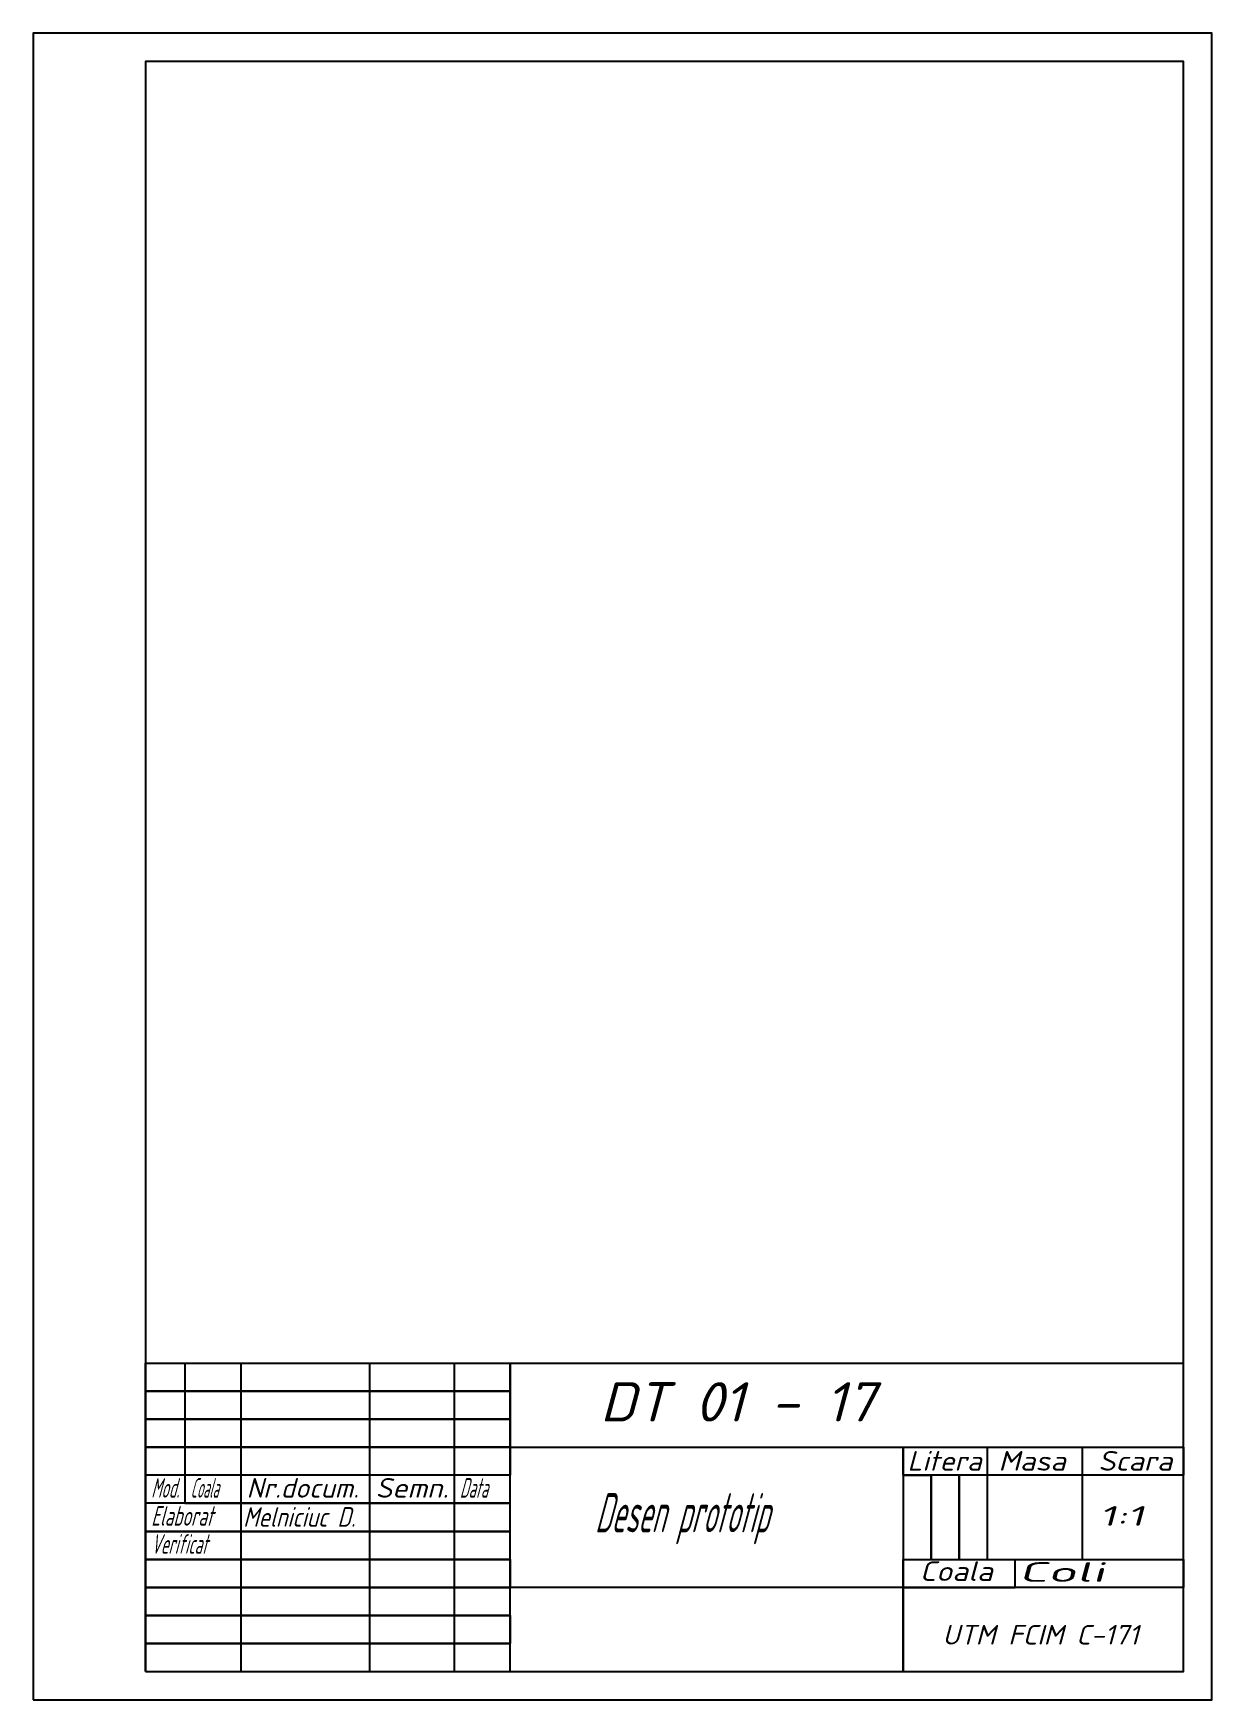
# Model space of a CAD drawing. Header units: millimetres. Extents: x 0 to 210, y 0 to 297.
import ezdxf
from ezdxf.enums import TextEntityAlignment as Align

# ---------------------------------------------------------------- set-up
doc = ezdxf.new("R2010")
doc.units = ezdxf.units.MM
doc.layers.get('0').update_dxf_attribs({"color": 2})
for name, color, linetype, lineweight in [('Subtire', 11, 'Continuous', 30), ('text 10', 42, 'Continuous', 100), ('text 3.5', 7, 'Continuous', 35), ('text 5', 100, 'Continuous', 50), ('text 7', 142, 'Continuous', 70)]:
    doc.layers.add(name, color=color, linetype=linetype, lineweight=lineweight)
doc.styles.get("Standard").update_dxf_attribs({"font": 'isocp.shx', "oblique": 15})

msp = doc.modelspace()

# ---------------------------------------------------------------- linework, layer by layer
for p, q in [((20, 5), (20, 60)), ((20, 60), (205, 60)), ((20, 60), (27, 60)), ((20, 35), (20, 60)), ((20, 60), (20, 55)), ((27, 60), (27, 35)), ((27, 60), (37, 60)), ((37, 60), (37, 5)), ((60, 5), (60, 60)), ((60, 60), (75, 60)), ((75, 60), (75, 5)), ((85, 5), (85, 60)), ((85, 60), (85, 45)), ((85, 55), (85, 50)), ((20, 50), (20, 45)), ((85, 45), (205, 45)), ((85, 45), (85, 40)), ((155, 40), (155, 45)), ((155, 45), (155, 10)), ((155, 45), (155, 45)), ((155, 45), (170, 45)), ((170, 45), (170, 30)), ((187, 25), (187, 45)), ((205, 45), (205, 40)), ((85, 40), (20, 40)), ((205, 40), (155, 40)), ((155, 40), (160, 40)), ((27, 35), (20, 35)), ((20, 35), (20, 30)), ((27, 35), (85, 35)), ((85, 35), (27, 35)), ((20, 30), (20, 30)), ((20, 30), (20, 25)), ((170, 30), (170, 25)), ((85, 25), (85, 20)), ((155, 5), (155, 25)), ((155, 25), (175, 25)), ((160, 25), (165, 25)), ((170, 25), (187, 25)), ((175, 25), (205, 25)), ((175, 20), (175, 25)), ((205, 25), (205, 25)), ((205, 25), (205, 20)), ((20, 20), (20, 15)), ((205, 20), (85, 20)), ((205, 20), (85, 20)), ((205, 20), (85, 20)), ((205, 20), (85, 20)), ((155, 20), (175, 20)), ((85, 15), (85, 10)), ((155, 10), (155, 5)), ((37, 5), (60, 5)), ((75, 5), (85, 5))]:
    msp.add_line(p, q)
for points in [[(0, 0), (210, 0), (210, 297), (0, 297)], [(20, 5), (205, 5), (205, 292), (20, 292)]]:
    msp.add_lwpolyline(points, close=True)
at = {"layer": 'Subtire'}
for p, q in [((20, 55), (85, 55)), ((85, 50), (20, 50)), ((20, 45), (85, 45)), ((160, 40), (160, 25)), ((165, 25), (165, 40)), ((20, 30), (85, 30)), ((20, 25), (85, 25)), ((85, 20), (20, 20)), ((20, 15), (85, 15)), ((20, 10), (85, 10))]:
    msp.add_line(p, q, dxfattribs=at)

# ---------------------------------------------------------------- texts
at = {"oblique": 15}
for s, width, p, p2 in [('Scara', 1.150508, (189.77, 40.82), (203, 40.82)), ('Coli', 2.249527, (175.65, 21), (191, 21))]:
    msp.add_text(s, height=3.5, dxfattribs=dict(at, width=width)).set_placement(p, p2, align=Align.FIT)
at = {"layer": 'text 10', "oblique": 15}
for s, width, p, p2 in [('DT 01 - 17', 1.217683, (101, 49.58), (150.01, 49.58)), ('Desen prototip', 0.503891, (100.09, 29.82), (131.09, 29.82))]:
    msp.add_text(s, height=7, dxfattribs=dict(at, width=width)).set_placement(p, p2, align=Align.FIT)
at = {"layer": 'text 3.5', "oblique": 15}
for s, width, p, p2 in [('Litera', 1.084505, (155.77, 40.82), (169, 40.82)), ('Masa', 1.186873, (172, 40.82), (184, 40.82)), ('Scara', 1.150508, (189.77, 40.82), (203, 40.82)), ('Mod.', 0.58309, (21, 36), (26, 36)), ('Coala', 0.462884, (28, 36), (33, 36)), ('Nr.docum.', 1.048493, (38, 36), (58, 36)), ('Semn.', 1.142857, (61, 36), (74, 36)), ('Data', 0.53181, (76, 36), (81, 36)), ('Melniciuc D.', 0.87241, (37.4, 30.82), (57.4, 30.82)), ('1:1', 1.987578, (190, 31), (198, 31)), ('UTM FCIM C-171', 1.129944, (162, 9.82), (197, 9.82))]:
    msp.add_text(s, height=3.5, dxfattribs=dict(at, width=width)).set_placement(p, p2, align=Align.FIT)
at = {"layer": 'text 5', "oblique": 15}
for s, width, p, p2 in [('Elaborat', 0.634921, (21, 31), (32, 31)), ('Verificat', 0.554785, (21, 26), (31, 26))]:
    msp.add_text(s, height=3.5, dxfattribs=dict(at, width=width)).set_placement(p, p2, align=Align.FIT)
at = {"layer": 'text 7', "oblique": 15}
for s, width, p, p2 in [('Coala', 1.204959, (157.98, 21.16), (171, 21.16)), ('Coli', 2.249527, (175.65, 21), (191, 21))]:
    msp.add_text(s, height=3.5, dxfattribs=dict(at, width=width)).set_placement(p, p2, align=Align.FIT)

doc.saveas('drawing.dxf')
